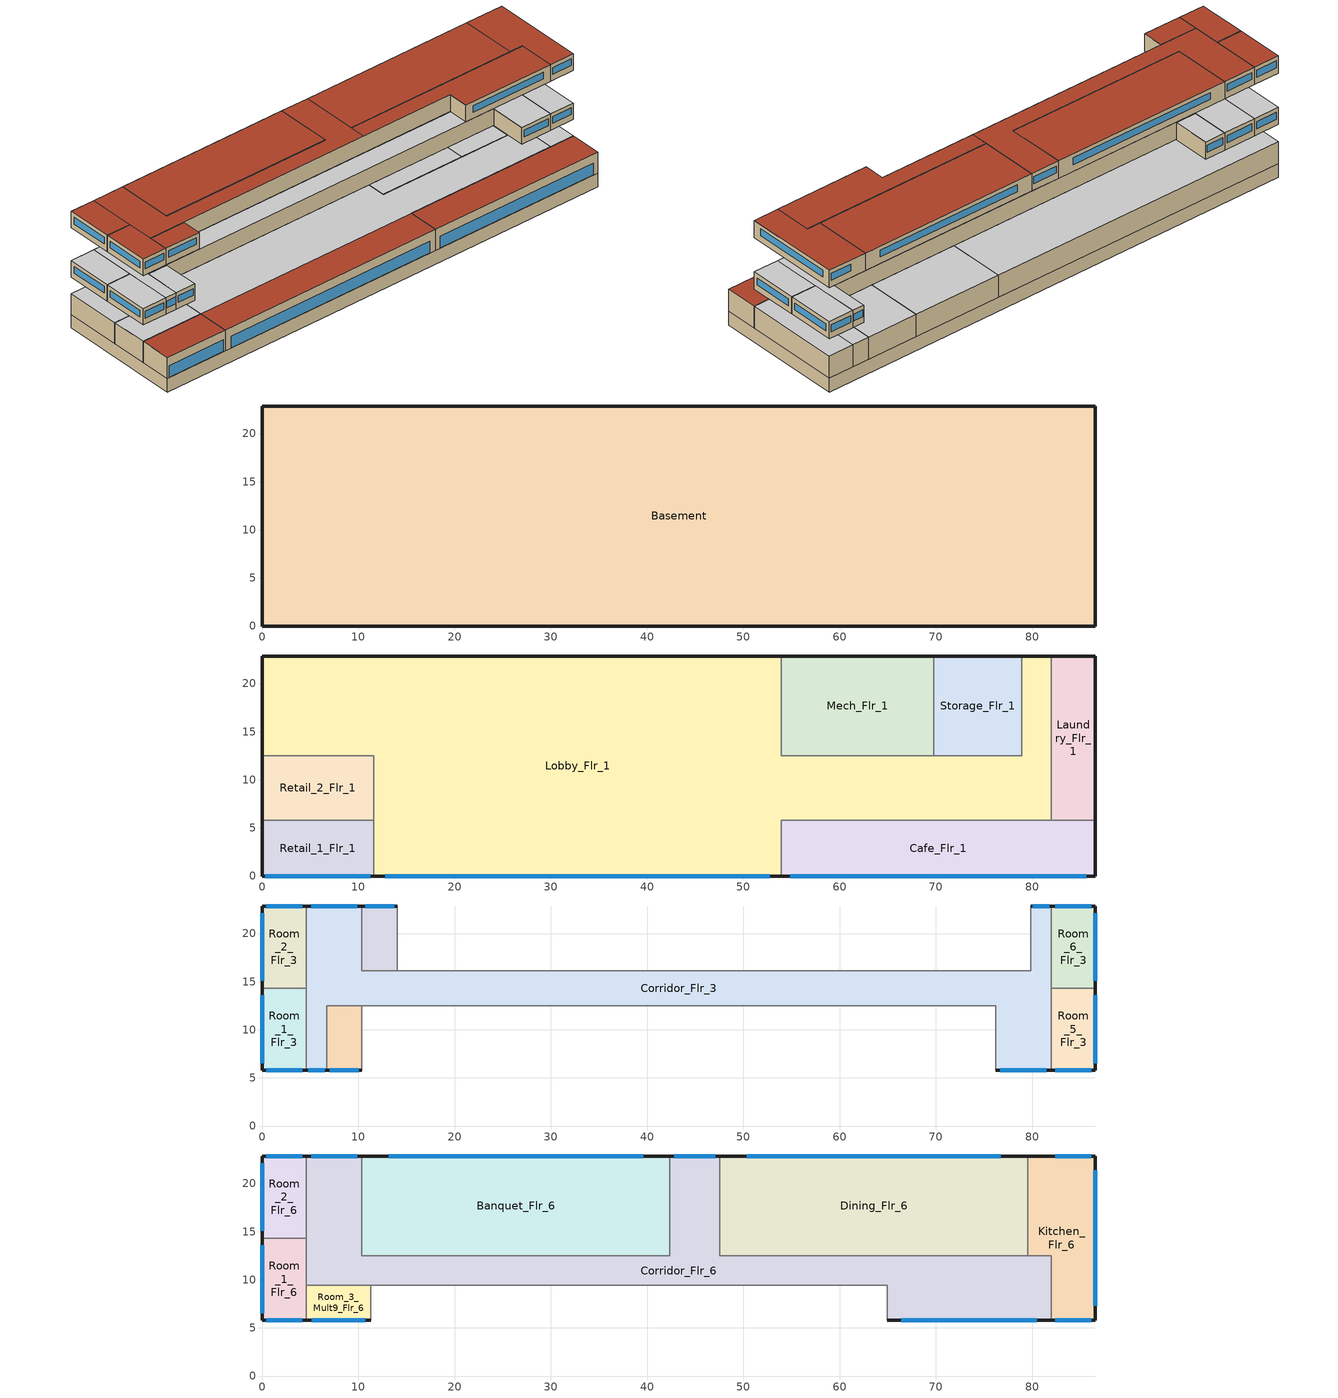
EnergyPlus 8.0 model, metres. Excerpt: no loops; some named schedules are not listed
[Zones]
Basement
 floor othersidecoefficients (basement_floor): 86.56,22.86 86.56,0 0,0 0,22.86 z-2.44
 wall othersidecoefficients (basement_wall): 86.56,22.86 0,22.86 0,0 86.56,0 86.56,22.86 z-2.44:0
Retail_1_Flr_1
 floor to Basement (nonres_floor): 11.58,5.79 11.58,0 0,0 0,5.79 z0
 wall outside (nonres_ext_wall): 0,5.79 0,0 11.58,0 z0:3.96
 wall to Retail_2_Flr_1 (int_wall): 11.58,5.79 0,5.79 z0:3.96
 wall to Lobby_Flr_1 (int_wall): 11.58,0 11.58,5.79 z0:3.96
 window (Window_U_0.55_SHGC_0.25): 0.33,0 11.25,0 z0.15:2.29
 roof outside (nonres_roof): 0,5.79 0,0 11.58,0 11.58,5.79 z3.96
Retail_2_Flr_1
 floor to Basement (nonres_floor): 11.58,12.5 11.58,5.79 0,5.79 0,12.5 z0
 wall outside (nonres_ext_wall): 0,12.5 0,5.79 z0:3.96
 wall to Lobby_Flr_1 (int_wall): 11.58,5.79 11.58,12.5 0,12.5 z0:3.96
 ceiling adiabatic (nonres_floor_ceiling): 0,12.5 0,5.79 11.58,5.79 11.58,12.5 z3.96
Mech_Flr_1
 floor to Basement (nonres_floor): 69.8,22.86 69.8,12.5 53.95,12.5 53.95,22.86 z0
 wall outside (nonres_ext_wall): 69.8,22.86 53.95,22.86 z0:3.96
 wall to Storage_Flr_1 (int_wall): 69.8,12.5 69.8,22.86 z0:3.96
 wall to Lobby_Flr_1 (int_wall): 53.95,22.86 53.95,12.5 69.8,12.5 z0:3.96
 ceiling adiabatic (nonres_floor_ceiling): 53.95,22.86 53.95,12.5 69.8,12.5 69.8,22.86 z3.96
Storage_Flr_1
 floor to Basement (nonres_floor): 78.94,22.86 78.94,12.5 69.8,12.5 69.8,22.86 z0
 wall outside (nonres_ext_wall): 78.94,22.86 69.8,22.86 z0:3.96
 wall to Lobby_Flr_1 (int_wall): 69.8,12.5 78.94,12.5 78.94,22.86 z0:3.96
 ceiling adiabatic (nonres_floor_ceiling): 69.8,22.86 69.8,12.5 78.94,12.5 78.94,22.86 z3.96
Laundry_Flr_1
 floor to Basement (nonres_floor): 86.56,22.86 86.56,5.79 81.99,5.79 81.99,22.86 z0
 wall outside (nonres_ext_wall): 86.56,5.79 86.56,22.86 81.99,22.86 z0:3.96
 wall to Cafe_Flr_1 (int_wall): 81.99,5.79 86.56,5.79 z0:3.96
 wall to Lobby_Flr_1 (int_wall): 81.99,22.86 81.99,5.79 z0:3.96
 ceiling adiabatic (nonres_floor_ceiling): 81.99,22.86 81.99,5.79 86.56,5.79 86.56,22.86 z3.96
Cafe_Flr_1
 floor to Basement (nonres_floor): 86.56,5.79 86.56,0 53.95,0 53.95,5.79 z0
 wall outside (nonres_ext_wall): 53.95,0 86.56,0 86.56,5.79 z0:3.96
 wall to Lobby_Flr_1 (int_wall): 81.99,5.79 53.95,5.79 53.95,0 z0:3.96
 window (Window_U_0.55_SHGC_0.25): 54.88,0 85.63,0 z0.15:2.29
 roof outside (nonres_roof): 53.95,5.79 53.95,0 86.56,0 86.56,5.79 z3.96
Lobby_Flr_1
 floor to Basement (nonres_floor): 0,12.5 0,22.86 53.95,22.86 53.95,0 11.58,0 11.58,12.5 z0; 53.95,12.5 78.94,12.5 78.94,22.86 81.99,22.86 81.99,5.79 53.95,5.79 z0
 wall outside (nonres_ext_wall): 53.95,22.86 0,22.86 0,12.5 / 81.99,22.86 78.94,22.86 / 11.58,0 53.95,0 z0:3.96
 window (Window_U_0.55_SHGC_0.25): 12.79,0 52.74,0 z0.15:2.29
 ceiling adiabatic (nonres_floor_ceiling): 0,12.5 11.58,12.5 11.58,5.79 81.99,5.79 81.99,22.86 78.94,22.86 78.94,12.5 53.95,12.5 53.95,22.86 0,22.86 z3.96
 roof outside (nonres_roof): 11.58,5.79 11.58,0 53.95,0 53.95,5.79 z3.96
Room_1_Flr_3
 floor adiabatic (nonres_floor): 4.57,14.33 4.57,5.79 0,5.79 0,14.33 z7.01
 wall outside (nonres_ext_wall): 0,14.33 0,5.79 4.57,5.79 z7.01:10.06
 wall to Room_2_Flr_3 (int_wall): 4.57,14.33 0,14.33 z7.01:10.06
 wall to Corridor_Flr_3 (int_wall): 4.57,5.79 4.57,14.33 z7.01:10.06
 window (Window_U_0.55_SHGC_0.25): 0.4,5.79 4.17,5.79 / 0,13.58 0,6.54 z8.11:9.33
 ceiling adiabatic (nonres_floor_ceiling): 0,14.33 0,5.79 4.57,5.79 4.57,14.33 z10.06
Room_2_Flr_3
 floor adiabatic (nonres_floor): 4.57,22.86 4.57,14.33 0,14.33 0,22.86 z7.01
 wall outside (nonres_ext_wall): 4.57,22.86 0,22.86 0,14.33 z7.01:10.06
 wall to Corridor_Flr_3 (int_wall): 4.57,14.33 4.57,22.86 z7.01:10.06
 window (Window_U_0.55_SHGC_0.25): 4.17,22.86 0.4,22.86 / 0,22.11 0,15.07 z8.11:9.33
 ceiling adiabatic (nonres_floor_ceiling): 0,22.86 0,14.33 4.57,14.33 4.57,22.86 z10.06
Room_3_Mult19_Flr_3
 floor adiabatic (nonres_floor): 10.36,12.5 10.36,5.79 6.71,5.79 6.71,12.5 z7.01
 wall outside (nonres_ext_wall): 6.71,5.79 10.36,5.79 z7.01:10.06
 wall adiabatic (int_wall): 10.36,5.79 10.36,12.5 6.71,12.5 6.71,5.79 z7.01:10.06
 window (Window_U_0.55_SHGC_0.25): 7.03,5.79 10.04,5.79 z8.11:9.33
 ceiling adiabatic (nonres_floor_ceiling): 6.71,12.5 6.71,5.79 10.36,5.79 10.36,12.5 z10.06
Room_4_Mult19_Flr_3
 floor adiabatic (nonres_floor): 14.02,22.86 14.02,16.15 10.36,16.15 10.36,22.86 z7.01
 wall outside (nonres_ext_wall): 14.02,22.86 10.36,22.86 z7.01:10.06
 wall adiabatic (int_wall): 10.36,22.86 10.36,16.15 14.02,16.15 14.02,22.86 z7.01:10.06
 window (Window_U_0.55_SHGC_0.25): 13.7,22.86 10.68,22.86 z8.11:9.33
 ceiling adiabatic (nonres_floor_ceiling): 10.36,22.86 10.36,16.15 14.02,16.15 14.02,22.86 z10.06
Room_5_Flr_3
 floor adiabatic (nonres_floor): 86.56,14.33 86.56,5.79 81.99,5.79 81.99,14.33 z7.01
 wall outside (nonres_ext_wall): 81.99,5.79 86.56,5.79 86.56,14.33 z7.01:10.06
 wall to Room_6_Flr_3 (int_wall): 86.56,14.33 81.99,14.33 z7.01:10.06
 wall to Corridor_Flr_3 (int_wall): 81.99,14.33 81.99,5.79 z7.01:10.06
 window (Window_U_0.55_SHGC_0.25): 86.56,6.54 86.56,13.58 / 82.39,5.79 86.16,5.79 z8.11:9.33
 ceiling adiabatic (nonres_floor_ceiling): 81.99,14.33 81.99,5.79 86.56,5.79 86.56,14.33 z10.06
Room_6_Flr_3
 floor adiabatic (nonres_floor): 86.56,22.86 86.56,14.33 81.99,14.33 81.99,22.86 z7.01
 wall outside (nonres_ext_wall): 86.56,14.33 86.56,22.86 81.99,22.86 z7.01:10.06
 wall to Corridor_Flr_3 (int_wall): 81.99,22.86 81.99,14.33 z7.01:10.06
 window (Window_U_0.55_SHGC_0.25): 86.16,22.86 82.39,22.86 / 86.56,15.07 86.56,22.11 z8.11:9.33
 ceiling adiabatic (nonres_floor_ceiling): 81.99,22.86 81.99,14.33 86.56,14.33 86.56,22.86 z10.06
Corridor_Flr_3
 floor adiabatic (nonres_floor): 4.57,5.79 4.57,22.86 10.36,22.86 10.36,12.5 6.71,12.5 6.71,5.79 z7.01; 10.36,16.15 76.2,16.15 76.2,12.5 10.36,12.5 z7.01; 76.2,16.15 79.86,16.15 79.86,22.86 81.99,22.86 81.99,5.79 76.2,5.79 z7.01
 wall outside (nonres_ext_wall): 10.36,22.86 4.57,22.86 / 81.99,22.86 79.86,22.86 / 4.57,5.79 6.71,5.79 / 76.2,5.79 81.99,5.79 z7.01:10.06
 wall adiabatic (int_wall): 6.71,5.79 6.71,12.5 76.2,12.5 76.2,5.79 / 79.86,22.86 79.86,16.15 10.36,16.15 10.36,22.86 z7.01:10.06
 window (Window_U_0.55_SHGC_0.25): 9.86,22.86 5.08,22.86 / 81.81,22.86 80.04,22.86 / 4.76,5.79 6.52,5.79 / 76.71,5.79 81.48,5.79 z8.11:9.33
 ceiling adiabatic (nonres_floor_ceiling): 4.57,5.79 6.71,5.79 6.71,12.5 10.36,12.5 10.36,22.86 4.57,22.86 z10.06; 10.36,12.5 76.2,12.5 76.2,16.15 10.36,16.15 z10.06; 76.2,5.79 81.99,5.79 81.99,22.86 79.86,22.86 79.86,16.15 76.2,16.15 z10.06
Room_1_Flr_6
 floor adiabatic (nonres_floor): 4.57,14.33 4.57,5.79 0,5.79 0,14.33 z16.15
 wall outside (nonres_ext_wall): 0,14.33 0,5.79 4.57,5.79 z16.15:19.2
 wall to Room_2_Flr_6 (int_wall): 4.57,14.33 0,14.33 z16.15:19.2
 wall adiabatic (int_wall): 4.57,5.79 4.57,14.33 z16.15:19.2
 window (Window_U_0.55_SHGC_0.25): 0.4,5.79 4.17,5.79 / 0,13.58 0,6.54 z17.26:18.48
 roof outside (nonres_roof): 0,14.33 0,5.79 4.57,5.79 4.57,14.33 z19.2
Room_2_Flr_6
 floor adiabatic (nonres_floor): 4.57,22.86 4.57,14.33 0,14.33 0,22.86 z16.15
 wall outside (nonres_ext_wall): 4.57,22.86 0,22.86 0,14.33 z16.15:19.2
 wall adiabatic (int_wall): 4.57,14.33 4.57,22.86 z16.15:19.2
 window (Window_U_0.55_SHGC_0.25): 4.17,22.86 0.4,22.86 / 0,22.11 0,15.07 z17.26:18.48
 roof outside (nonres_roof): 0,22.86 0,14.33 4.57,14.33 4.57,22.86 z19.2
Room_3_Mult9_Flr_6
 floor adiabatic (nonres_floor): 11.28,9.45 11.28,5.79 4.57,5.79 4.57,9.45 z16.15
 wall outside (nonres_ext_wall): 4.57,5.79 11.28,5.79 z16.15:19.2
 wall adiabatic (int_wall): 11.28,5.79 11.28,9.45 4.57,9.45 4.57,5.79 z16.15:19.2
 window (Window_U_0.55_SHGC_0.25): 5.16,5.79 10.69,5.79 z17.26:18.48
 roof outside (nonres_roof): 4.57,9.45 4.57,5.79 11.28,5.79 11.28,9.45 z19.2
Banquet_Flr_6
 floor adiabatic (nonres_floor): 42.37,22.86 42.37,12.5 10.36,12.5 10.36,22.86 z16.15
 wall outside (nonres_ext_wall): 42.37,22.86 10.36,22.86 z16.15:19.2
 wall to Corridor_Flr_6 (int_wall): 10.36,22.86 10.36,12.5 42.37,12.5 42.37,22.86 z16.15:19.2
 window (Window_U_0.55_SHGC_0.25): 39.57,22.86 13.16,22.86 z17.26:18.48
 roof outside (nonres_roof): 10.36,22.86 10.36,12.5 42.37,12.5 42.37,22.86 z19.2
Dining_Flr_6
 floor adiabatic (nonres_floor): 79.55,22.86 79.55,12.5 47.55,12.5 47.55,22.86 z16.15
 wall outside (nonres_ext_wall): 79.55,22.86 47.55,22.86 z16.15:19.2
 wall to Kitchen_Flr_6 (int_wall): 79.55,12.5 79.55,22.86 z16.15:19.2
 wall adiabatic (int_wall): 47.55,12.5 79.55,12.5 z16.15:19.2
 wall to Corridor_Flr_6 (int_wall): 47.55,22.86 47.55,12.5 z16.15:19.2
 window (Window_U_0.55_SHGC_0.25): 76.75,22.86 50.35,22.86 z17.26:18.48
 roof outside (nonres_roof): 47.55,22.86 47.55,12.5 79.55,12.5 79.55,22.86 z19.2
Kitchen_Flr_6
 floor adiabatic (nonres_floor): 79.55,12.5 79.55,22.86 86.56,22.86 86.56,5.79 81.99,5.79 81.99,12.5 z16.15
 wall outside (nonres_ext_wall): 81.99,5.79 86.56,5.79 86.56,22.86 79.55,22.86 z16.15:19.2
 wall adiabatic (int_wall): 79.55,12.5 81.99,12.5 z16.15:19.2
 wall to Corridor_Flr_6 (int_wall): 81.99,12.5 81.99,5.79 z16.15:19.2
 window (Window_U_0.55_SHGC_0.25): 86.16,22.86 82.39,22.86 / 86.56,7.29 86.56,21.37 / 82.39,5.79 86.16,5.79 z17.26:18.48
 roof outside (nonres_roof): 79.55,12.5 81.99,12.5 81.99,5.79 86.56,5.79 86.56,22.86 79.55,22.86 z19.2
Corridor_Flr_6
 floor adiabatic (nonres_floor): 4.57,9.45 4.57,22.86 10.36,22.86 10.36,12.5 42.37,12.5 42.37,22.86 47.55,22.86 47.55,12.5 81.99,12.5 81.99,5.79 64.92,5.79 64.92,9.45 z16.15
 wall outside (nonres_ext_wall): 10.36,22.86 4.57,22.86 / 47.55,22.86 42.37,22.86 / 64.92,5.79 81.99,5.79 z16.15:19.2
 wall adiabatic (int_wall): 81.99,12.5 47.55,12.5 / 4.57,22.86 4.57,9.45 64.92,9.45 64.92,5.79 z16.15:19.2
 window (Window_U_0.55_SHGC_0.25): 9.86,22.86 5.08,22.86 / 47.09,22.86 42.82,22.86 / 66.42,5.79 80.5,5.79 z17.26:18.48
 roof outside (nonres_roof): 4.57,9.45 47.55,9.45 47.55,22.86 42.37,22.86 42.37,12.5 10.36,12.5 10.36,22.86 4.57,22.86 z19.2; 47.55,9.45 64.92,9.45 64.92,5.79 81.99,5.79 81.99,12.5 47.55,12.5 z19.2
[Building]
Large Hotel: North Axis {deg}=0; Terrain=City; Loads Convergence Tolerance Value=0.04; Temperature Convergence Tolerance Value {deltaC}=0.2; Solar Distribution=FullInteriorAndExterior; Maximum Number of Warmup Days=25; Minimum Number of Warmup Days=6
[Site:Location]
Site:Location=San Francisco Intl Ap_CA_USA Design_Conditions; Latitude {N+ S-}=37.62; Longitude {W- E+}=-122.4; Time Zone Relative to GMT {GMT+/-}=-8; Elevation {m}=2
[SizingPeriod:DesignDay] Day of Month=21; Dry-Bulb Temperature Range Modifier Type=DefaultMultipliers; Humidity Condition Type=Wetbulb; Barometric Pressure {Pa}=101301; Rain {Yes/No}=No; Snow on ground {Yes/No}=No; Daylight Savings Time Indicator=No
Name | Month | Day Type | Maximum Dry-Bulb Temperature {C} | Daily Dry-Bulb Temperature Range {C} | Wetbulb at Maximum Dry-Bulb {C} | Wind Speed {m/s} design conditions vs. traditional 6.71 m/s (15 mph) | Wind Direction {Degrees; N=0, S=180} | Solar Model Indicator | Clearness {0.0 to 1.1} | Wind Speed {m/s} design conditions vs. traditional 3.35 m/s (7mph) | ASHRAE Clear Sky Optical Depth for Beam Irradiance (taub) | ASHRAE Clear Sky Optical Depth for Diffuse Irradiance (taud)
San Francisco Intl Ap Ann Htg 99.6% Condns DB | 1 | WinterDesignDay | 3.8 | 0 | 3.8 | 2.2 | 150 | ASHRAEClearSky | 0
San Francisco Intl Ap Ann Clg .4% Condns DB=>MWB | 8 | SummerDesignDay | 28.3 | 8.5 | 17.2 |  | 310 | ASHRAETau |  | 5.9 | 0.365 | 2.435
[Site:WaterMainsTemperature]
Calculation Method=Correlation; Annual Average Outdoor Air Temperature {C}=13.09; Maximum Difference In Monthly Average Outdoor Air Temperatures {deltaC}=8.02
[Material]
Name | Roughness | Thickness {m} | Conductivity {W/m-K} | Density {kg/m3} | Specific Heat {J/kg-K} | Thermal Absorptance | Solar Absorptance | Visible Absorptance | Absorptance:Thermal | Absorptance:Solar | Absorptance:Visible
Std Wood 6inch | MediumSmooth | 0.15 | 0.12 | 540 | 1210 | 0.9 | 0.7 | 0.7
F08 Metal surface | Smooth | 0.0008 | 45.28 | 7824 | 500
F13 Built-up roofing | Rough | 0.0095 | 0.16 | 1120 | 1460 |  |  |  | 0.75 | 0.45
G01 13mm gypsum board | Smooth | 0.0127 | 0.16 | 800 | 1090 |  |  |  | 0.9 | 0.7 | 0.5
200mm Normalweight concrete wall | MediumRough | 0.2032 | 2.31 | 2322 | 832
100mm Normalweight concrete floor | MediumRough | 0.1016 | 2.31 | 2322 | 832
M10 200mm concrete block basement wall | MediumRough | 0.2032 | 1.326 | 1842 | 912
[Material:NoMass]
CP02 CARPET PAD: VeryRough, 0.21648, 0.9, 0.7, 0.8
Nonres_Roof_Insulation: MediumSmooth, 4.31889, 0.9, 0.7, 0.7
Nonres_Exterior_Wall_Insulation: MediumSmooth, 1.11476, 0.9, 0.7, 0.7
Nonres_Floor_Insulation: MediumSmooth, 4.13066, 0.9, 0.7, 0.7
[Construction]
InteriorFurnishings: Std Wood 6inch
int_wall: G01 13mm gypsum board, G01 13mm gypsum board
basement_wall: M10 200mm concrete block basement wall
nonres_roof: F13 Built-up roofing, Nonres_Roof_Insulation, F08 Metal surface
nonres_ext_wall: 200mm Normalweight concrete wall, Nonres_Exterior_Wall_Insulation, G01 13mm gypsum board
nonres_floor: Nonres_Floor_Insulation, 100mm Normalweight concrete floor, CP02 CARPET PAD
nonres_floor_ceiling: CP02 CARPET PAD, 100mm Normalweight concrete floor, Nonres_Floor_Insulation
basement_floor: M10 200mm concrete block basement wall, CP02 CARPET PAD
Window_U_0.55_SHGC_0.25: Glass_2175_LayerAvg, Gap_1_W_0_0032, Glass_2022F_LayerAvg
[WindowMaterial:Glazing] Optical Data Type=SpectralAverage; IR Transmittance=0; Back Emissivity=0.84; Conductivity=1
Name | Layer name : GREY-SGP-E366 - 8.6.CIG | Thickness | Solar Transmittance | Solar Front Reflectance | Solar Back Reflectance | Visible Transmittance | Visible Front Reflectance | Visible Back reflectance | Front Emissivity | Layer name : LoE262-4.CIG
 | Glass_2175_LayerAvg | 0.0086 | 0.167758 | 0.217606 | 0.437978 | 0.416044 | 0.078729 | 0.10654 | 0.84
 |  | 0.0039 | 0.355897 | 0.394095 | 0.265645 | 0.677694 | 0.042734 | 0.05547 | 0.046 | Glass_2022F_LayerAvg
[WindowMaterial:Gas]
gap name - Air=Gap_1_W_0_0032; type=Air; thickness=0.0032
[SurfaceProperty:OtherSideCoefficients] Combined Convective Radiative Film Coefficient=0; Constant Temperature=1; Constant Temperature Coefficient=1; External Dry-Bulb Temperature Coefficient=0; Ground Temperature Coefficient=0; Wind Speed Coefficient=0; Zone Air Temperature Coefficient=0; Sinusoidal Variation of Constant Temperature Coefficient=No; Period of Sinusoidal Variation=24
Name | Constant Temperature Schedule
surfPropOthSdCoefBasementAvgWall | scheduleOSCBasementWallSurfaceTemp
surfPropOthSdCoefBasementAvgFloor | scheduleOSCBasementFloorTemp
surfPropOthSdCoefBasementUpperWall | scheduleOSCBasementUpperWallTemp
surfPropOthSdCoefBasementLowerWall | scheduleOSCBasementLowerWallTemp
[Zone] Type=1; Ceiling Height {m}=-9999; Floor Area {m2}=autocalculate; Part of Total Floor Area=Yes
Name | Multiplier | Volume {m3}
Basement | 1 | 4826.41
Retail_1_Flr_1 | 1 | 265.7636
Retail_2_Flr_1 | 1 | 307.7552
Mech_Flr_1 | 1 | 650.7972
Storage_Flr_1 | 1 | 375.4741
Laundry_Flr_1 | 1 | 309.2236
Cafe_Flr_1 | 1 | 748.3463
Lobby_Flr_1 | 1 | 5183.56
Room_1_Flr_3; Room_5_Flr_3 | 4 | 118.9391
Room_2_Flr_3; Room_6_Flr_3 | 4 | 118.9252
Room_3_Mult19_Flr_3 | 76 | 74.7487
Room_4_Mult19_Flr_3 | 76 | 74.7691
Corridor_Flr_3 | 4 | 1186.91
Room_1_Flr_6 | 1 | 118.9391
Room_2_Flr_6 | 1 | 118.9252
Room_3_Mult9_Flr_6 | 9 | 74.7691
Banquet_Flr_6; Dining_Flr_6 | 1 | 1010.89
Kitchen_Flr_6 | 1 | 314.872
Corridor_Flr_6 | 1 | 1256.16
[InternalMass] Construction=InteriorFurnishings
Name | Zone | Surface Area {m2}
Basement_InternalMass_1 | Basement | 3957.66
Retail_1_Flr_1_InternalMass_1 | Retail_1_Flr_1 | 134.1427
Retail_2_Flr_1_InternalMass_1 | Retail_2_Flr_1 | 155.3378
Mech_Flr_1_InternalMass_1 | Mech_Flr_1 | 328.4864
Storage_Flr_1_InternalMass_1 | Storage_Flr_1 | 189.5185
Laundry_Flr_1_InternalMass_1 | Laundry_Flr_1 | 156.0789
Cafe_Flr_1_InternalMass_1 | Cafe_Flr_1 | 377.7238
Lobby_Flr_1_InternalMass_1 | Lobby_Flr_1 | 2616.37
Room_1_Flr_3_InternalMass_1 | Room_1_Flr_3 | 78.044
Room_2_Flr_3_InternalMass_1 | Room_2_Flr_3 | 78.0349
Room_3_Mult19_Flr_3_InternalMass_1 | Room_3_Mult19_Flr_3 | 49.0477
Room_4_Mult19_Flr_3_InternalMass_1 | Room_4_Mult19_Flr_3 | 49.0611
Room_5_Flr_3_InternalMass_1 | Room_5_Flr_3 | 78.044
Room_6_Flr_3_InternalMass_1 | Room_6_Flr_3 | 78.0349
Corridor_Flr_3_InternalMass_1 | Corridor_Flr_3 | 778.8094
Room_1_Flr_6_InternalMass_1 | Room_1_Flr_6 | 78.044
Room_2_Flr_6_InternalMass_1 | Room_2_Flr_6 | 78.0349
Room_3_Mult9_Flr_6_InternalMass_1 | Room_3_Mult9_Flr_6 | 49.0611
Banquet_Flr_6_InternalMass_1 | Banquet_Flr_6 | 663.3149
Dining_Flr_6_InternalMass_1 | Dining_Flr_6 | 663.3149
Kitchen_Flr_6_InternalMass_1 | Kitchen_Flr_6 | 206.6089
Corridor_Flr_6_InternalMass_1 | Corridor_Flr_6 | 824.2494
[People] Number of People Calculation Method=People; Fraction Radiant=0.3; Sensible Heat Fraction=AUTOCALCULATE; Activity Level Schedule=ACTIVITY_SCH; Enable ASHRAE 55 Comfort Warnings=No; Mean Radiant Temperature Calculation Type=ZoneAveraged; Work Efficiency Schedule=WORK_EFF_SCH; Clothing Insulation Schedule=CLOTHING_SCH; Air Velocity Schedule=AIR_VELO_SCH; Thermal Comfort Model 1 Type=FANGER
Name | Zone or ZoneList | Number of People Schedule | Number of People
Basement People | Basement | BLDG_OCC_SCH | 106.499
Retail_1_Flr_1 People | Retail_1_Flr_1 | BLDG_OCC_SCH | 10.829
Retail_2_Flr_1 People | Retail_2_Flr_1 | BLDG_OCC_SCH | 12.54
Laundry_Flr_1 People | Laundry_Flr_1 | BLDG_OCC_SCH | 8.4
Cafe_Flr_1 People | Cafe_Flr_1 | BLDG_OCC_SCH | 142.3
Lobby_Flr_1 People | Lobby_Flr_1 | BLDG_OCC_SCH | 422.435
Room_1_Flr_3 People | Room_1_Flr_3 | GuestRoom_Occ_Sch | 1.5
Room_2_Flr_3 People | Room_2_Flr_3 | GuestRoom_Occ_Sch | 1.5
Room_3_Mult19_Flr_3 People | Room_3_Mult19_Flr_3 | GuestRoom_Occ_Sch | 1.5
Room_4_Mult19_Flr_3 People | Room_4_Mult19_Flr_3 | GuestRoom_Occ_Sch | 1.5
Room_5_Flr_3 People | Room_5_Flr_3 | GuestRoom_Occ_Sch | 1.5
Room_6_Flr_3 People | Room_6_Flr_3 | GuestRoom_Occ_Sch | 1.5
Room_1_Flr_6 People | Room_1_Flr_6 | GuestRoom_Occ_Sch | 1.5
Room_2_Flr_6 People | Room_2_Flr_6 | GuestRoom_Occ_Sch | 1.5
Room_3_Mult9_Flr_6 People | Room_3_Mult9_Flr_6 | GuestRoom_Occ_Sch | 1.5
Banquet_Flr_6 People | Banquet_Flr_6 | BLDG_OCC_SCH | 249.896
Dining_Flr_6 People | Dining_Flr_6 | BLDG_OCC_SCH | 249.896
Kitchen_Flr_6 People | Kitchen_Flr_6 | BLDG_OCC_SCH | 22.238
[Lights] Design Level Calculation Method=Watts/Area; Return Air Fraction=0; Fraction Radiant=0.7; Fraction Visible=0.2; Fraction Replaceable=1; Return Air Fraction Calculated from Plenum Temperature=No
Basement_Lights: Zone or ZoneList=Basement; Schedule=BLDG_LIGHT_OFFICE_BSMT_SCH; Watts per Zone Floor Area {W/m2}=8.82641
Retail_1_Flr_1_Lights: Zone or ZoneList=Retail_1_Flr_1; Schedule=BLDG_LIGHT_SCH; Watts per Zone Floor Area {W/m2}/m=15.0695
Retail_2_Flr_1_Lights: Zone or ZoneList=Retail_2_Flr_1; Schedule=BLDG_LIGHT_SCH; Watts per Zone Floor Area {W/m2}/m=15.0695
Mech_Flr_1_Lights: Zone or ZoneList=Mech_Flr_1; Schedule=BLDG_LIGHT_SCH; Watts per Zone Floor Area {W/m2}=10.2257
Storage_Flr_1_Lights: Zone or ZoneList=Storage_Flr_1; Schedule=BLDG_LIGHT_STORAGE_SCH; Watts per Zone Floor Area {W/m2}/=6.78126
Laundry_Flr_1_Lights: Zone or ZoneList=Laundry_Flr_1; Schedule=BLDG_LIGHT_SCH; Watts per Zone Floor Area {W/m2}/=6.45835
Cafe_Flr_1_Lights: Zone or ZoneList=Cafe_Flr_1; Schedule=BLDG_LIGHT_SCH; Watts per Zone Floor Area {W/m2}/m=9.57988
Lobby_Flr_1_Lights: Zone or ZoneList=Lobby_Flr_1; Schedule=BLDG_LIGHT_SCH; Watts per Zone Floor Area {W/m2}/m2=11.4097
Room_1_Flr_3_Lights: Zone or ZoneList=Room_1_Flr_3; Schedule=BLDG_LIGHT_GUESTROOM_SCH; Watts per Zone Floor Area {ea {W/m2}=9.79516
Room_2_Flr_3_Lights: Zone or ZoneList=Room_2_Flr_3; Schedule=BLDG_LIGHT_GUESTROOM_SCH; Watts per Zone Floor Area {ea {W/m2}=9.79516
Room_3_Mult19_Flr_3_Lights: Zone or ZoneList=Room_3_Mult19_Flr_3; Schedule=BLDG_LIGHT_GUESTROOM_SCH; Watts per Zone Floor Area {ea {W/m2}=9.79516
Room_4_Mult19_Flr_3_Lights: Zone or ZoneList=Room_4_Mult19_Flr_3; Schedule=BLDG_LIGHT_GUESTROOM_SCH; Watts per Zone Floor Area {ea {W/m2}=9.79516
Room_5_Flr_3_Lights: Zone or ZoneList=Room_5_Flr_3; Schedule=BLDG_LIGHT_GUESTROOM_SCH; Watts per Zone Floor Area {ea {W/m2}=9.79516
Room_6_Flr_3_Lights: Zone or ZoneList=Room_6_Flr_3; Schedule=BLDG_LIGHT_GUESTROOM_SCH; Watts per Zone Floor Area {ea {W/m2}=9.79516
Corridor_Flr_3_Lights: Zone or ZoneList=Corridor_Flr_3; Schedule=BLDG_LIGHT_CORRIDOR_SCH; Watts per Zone Floor Area {W/m2}=7.10418
Room_1_Flr_6_Lights: Zone or ZoneList=Room_1_Flr_6; Schedule=BLDG_LIGHT_GUESTROOM_SCH; Watts per Zone Floor Area {ea {W/m2}=9.79516
Room_2_Flr_6_Lights: Zone or ZoneList=Room_2_Flr_6; Schedule=BLDG_LIGHT_GUESTROOM_SCH; Watts per Zone Floor Area {ea {W/m2}=9.79516
Room_3_Mult9_Flr_6_Lights: Zone or ZoneList=Room_3_Mult9_Flr_6; Schedule=BLDG_LIGHT_GUESTROOM_SCH; Watts per Zone Floor Area {ea {W/m2}=9.79516
Banquet_Flr_6_Lights: Zone or ZoneList=Banquet_Flr_6; Schedule=BLDG_LIGHT_SCH; Watts per Zone Floor Area {W/m2}/m=9.57988
Dining_Flr_6_Lights: Zone or ZoneList=Dining_Flr_6; Schedule=BLDG_LIGHT_SCH; Watts per Zone Floor Area {W/m2}/m=9.57988
Kitchen_Flr_6_Lights: Zone or ZoneList=Kitchen_Flr_6; Schedule=BLDG_LIGHT_SCH; Watts per Zone Floor Area {W/m2}/=13.0243
Corridor_Flr_6_Lights: Zone or ZoneList=Corridor_Flr_6; Schedule=BLDG_LIGHT_CORRIDOR_SCH; Watts per Zone Floor Area {W/m2}=7.10418
[Daylighting:Controls] Total Daylighting Reference Points=2; Illuminance Setpoint at First Reference Point {lux}=300; Illuminance Setpoint at Second Reference Point {lux}=300; Lighting Control Type=2; Maximum Allowable Discomfort Glare Index=22; Minimum Input Power Fraction for Continuous Dimming Control=0.3; Minimum Light Output Fraction for Continuous Dimming Control=0.2; Number of Stepped Control Steps=3; Probability Lighting will be Reset When Needed in Manual Stepped Control=1
Name | X-Coordinate of First Reference Point {m} | Y-Coordinate of First Reference Point {m} | Z-Coordinate of First Reference Point {m} | X-Coordinate of Second Reference Point {m} | Y-Coordinate of Second Reference Point {m} | Z-Coordinate of Second Reference Point {m} | Fraction of Zone Controlled by First Reference Point | Fraction of Zone Controlled by Second Reference Point | Glare Calculation Azimuth Angle of View Direction Clockwise from Zone y-Axis {deg}
Lobby_Flr_1 | 32.766 | 1.5316 | 0.762 | 32.766 | 3.0632 | 0.762 | 0.07 | 0.07 | 180
Cafe_Flr_1 | 70.2565 | 1.5316 | 0.762 | 70.2565 | 3.0632 | 0.762 | 0.39 | 0.39 | 180
Dining_Flr_6 | 63.551 | 21.2976 | 16.914 | 63.551 | 19.7351 | 16.914 | 0.2 | 0.2 | 0
Banquet_Flr_6 | 26.365 | 21.2976 | 16.914 | 26.365 | 19.7351 | 16.914 | 0.2 | 0.2 | 0
[ElectricEquipment] Design Level Calculation Method=EquipmentLevel
Name | Zone or ZoneList | Schedule | Design Level {W} | Fraction Latent | Fraction Radiant | Fraction Lost
Basement_MiscPlug_Equip | Basement | BASEMENT_EQUIP_SCH | 10646.1 | 0 | 0.5 | 0
Retail_1_Flr_1_MiscPlug_Equip | Retail_1_Flr_1 | BLDG_EQUIP_SCH | 721.6879 | 0 | 0.5 | 0
Retail_2_Flr_1_MiscPlug_Equip | Retail_2_Flr_1 | BLDG_EQUIP_SCH | 835.7173 | 0 | 0.5 | 0
Mech_Flr_1_MiscPlug_Equip | Mech_Flr_1 | BLDG_EQUIP_SCH | 883.6283 | 0 | 0.5 | 0
Storage_Flr_1_MiscPlug_Equip | Storage_Flr_1 | BLDG_EQUIP_SCH | 254.9024 | 0 | 0.5 | 0
Laundry_Flr_1_MiscPlug_Equip | Laundry_Flr_1 | BLDG_EQUIP_SCH | 4813.47 | 0 | 0.5 | 0
Cafe_Flr_1_MiscPlug_Equip | Cafe_Flr_1 | BLDG_EQUIP_SCH | 1016.08 | 0 | 0.5 | 0
Lobby_Flr_1_MiscPlug_Equip | Lobby_Flr_1 | BLDG_EQUIP_SCH | 10557.1 | 0 | 0.5 | 0
Room_1_Flr_3_PlugMisc_Equip | Room_1_Flr_3 | Guestroom_Eqp_Sch_Adva | 263.3986 | 0 | 0.5 | 0
Room_2_Flr_3_PlugMisc_Equip | Room_2_Flr_3 | Guestroom_Eqp_Sch_Adva | 263.3678 | 0 | 0.5 | 0
Room_3_Mult19_Flr_3_PlugMisc_Equip | Room_3_Mult19_Flr_3 | Guestroom_Eqp_Sch_Adva | 257.9908 | 0 | 0.5 | 0
Room_4_Mult19_Flr_3_PlugMisc_Equip | Room_4_Mult19_Flr_3 | Guestroom_Eqp_Sch_Adva | 258.0614 | 0 | 0.5 | 0
Room_5_Flr_3_PlugMisc_Equip | Room_5_Flr_3 | Guestroom_Eqp_Sch_Adva | 263.3986 | 0 | 0.5 | 0
Room_6_Flr_3_PlugMisc_Equip | Room_6_Flr_3 | Guestroom_Eqp_Sch_Adva | 263.3678 | 0 | 0.5 | 0
Room_1_Flr_6_PlugMisc_Equip | Room_1_Flr_6 | Guestroom_Eqp_Sch_Adva | 263.3986 | 0 | 0.5 | 0
Room_2_Flr_6_PlugMisc_Equip | Room_2_Flr_6 | Guestroom_Eqp_Sch_Adva | 263.3678 | 0 | 0.5 | 0
Room_3_Mult9_Flr_6_PlugMisc_Equip | Room_3_Mult9_Flr_6 | Guestroom_Eqp_Sch_Adva | 258.0614 | 0 | 0.5 | 0
Banquet_Flr_6_MiscPlug_Equip | Banquet_Flr_6 | Kitchen_Elec_Equip_SCH | 22493 | 0 | 0.5 | 0
Dining_Flr_6_MiscPlug_Equip | Dining_Flr_6 | Kitchen_Elec_Equip_SCH | 22493 | 0 | 0.5 | 0
Kitchen_Flr_6_MiscElec_Equip | Kitchen_Flr_6 | Kitchen_Elec_Equip_SCH | 52482.8 | 0.2 | 0.5 | 0.1
Kitchen_Flr_6_Reach-in-Freezer | Kitchen_Flr_6 | Always_on | 457.5 | 0 | 0.25 | 0
Kitchen_Flr_6_Reach-in-Refrigerator | Kitchen_Flr_6 | Always_on | 285 | 0 | 0.25 | 0
[Exterior:FuelEquipment] Fuel Use Type=Electricity
Name | Schedule | Design Level {W}
Elevators | BLDG_ELEVATORS | 122222
Elevators_Lights_Fan | ELEV_LIGHT_FAN_SCH_ADD_DF | 375.9
[GasEquipment] Design Level Calculation Method=EquipmentLevel
Name | Zone or ZoneList | Schedule | Design Level {W} | Fraction Latent | Fraction Radiant | Fraction Lost
Laundry_Flr_1_MiscGas_Equip | Laundry_Flr_1 | BLDG_EQUIP_SCH | 41817.4 | 0 | 0.5 | 0
Kitchen_Flr_6_MiscGas_Equip | Kitchen_Flr_6 | Kitchen_Gas_Equip_SCH | 249920 | 0.1 | 0.2 | 0.7
[ZoneInfiltration:DesignFlowRate] Schedule=INFIL_QUARTER_ON_SCH; Design Flow Rate Calculation Method=Flow/ExteriorArea; Constant Term Coefficient=1; Temperature Term Coefficient=0; Velocity Term Coefficient=0; Velocity Squared Term Coefficient=0
Name | Zone or ZoneList | Flow per Exterior Surface Area {m3/s-m2}
Retail_1_Flr_1_Infiltration | Retail_1_Flr_1 | 0.00056896
Retail_2_Flr_1_Infiltration | Retail_2_Flr_1 | 0.00056896
Mech_Flr_1_Infiltration | Mech_Flr_1 | 0.00056896
Storage_Flr_1_Infiltration | Storage_Flr_1 | 0.00056896
Laundry_Flr_1_Infiltration | Laundry_Flr_1 | 0.00056896
Cafe_Flr_1_Infiltration | Cafe_Flr_1 | 0.00056896
Lobby_Flr_1_Infiltration | Lobby_Flr_1 | 0.00056896
Room_1_Flr_3_Infiltration | Room_1_Flr_3 | 0.00056896
Room_2_Flr_3_Infiltration | Room_2_Flr_3 | 0.00056896
Room_3_Mult19_Flr_3_Infiltration | Room_3_Mult19_Flr_3 | 0.00056896
Room_4_Mult19_Flr_3_Infiltration | Room_4_Mult19_Flr_3 | 0.00056896
Room_5_Flr_3_Infiltration | Room_5_Flr_3 | 0.00056896
Room_6_Flr_3_Infiltration | Room_6_Flr_3 | 0.00056896
Corridor_Flr_3_Infiltration | Corridor_Flr_3 | 0.00056896
Room_1_Flr_6_Infiltration | Room_1_Flr_6 | 0.000287837
Room_2_Flr_6_Infiltration | Room_2_Flr_6 | 0.000287837
Room_3_Mult9_Flr_6_Infiltration | Room_3_Mult9_Flr_6 | 0.000258592
Banquet_Flr_6_Infiltration | Banquet_Flr_6 | 0.000129325
Dining_Flr_6_Infiltration | Dining_Flr_6 | 0.000129325
Kitchen_Flr_6_Infiltration | Kitchen_Flr_6 | 0.000260641
Corridor_Flr_6_Infiltration | Corridor_Flr_6 | 9.77473e-05
[ZoneMixing] Zone=Kitchen_Flr_6; Schedule=Kitchen_Exhaust_SCH; Design Flow Rate Calculation Method=Flow/Zone; Design Flow Rate {m3/s}=0.480174; Delta Temperature {deltaC}=0
Name | Source Zone
Kitchen_Flr_6 Exhaust Fanmixing_1 | BANQUET_FLR_6
Kitchen_Flr_6 Exhaust Fanmixing_2 | Dining_Flr_6
[Exterior:Lights]
Exterior Facade Lighting: Schedule=Exterior_Lgt_ALWAYS_ON; Design Level {W},                        !- De=14952; Control Option=AstronomicalClock
[AvailabilityManager:NightCycle] Applicability Schedule=ALWAYS_ON; Fan Schedule=HVACOperationSchd; Control Type=CycleOnAny; Thermostat Tolerance {deltaC}=1; Cycling Run Time {s}=1800
VAV WITH REHEAT Availability Manager; FLR_3_DOAS Availability Manager
[EnergyManagementSystem:Sensor]
Facility_Int_LTG: Output:Variable or Output:Meter=InteriorLights:Electricity
[EnergyManagementSystem:GlobalVariable]
Wired_LTG
BoilerType; CapRated; EtRated; PLRx; Ecx; SkinLossRate
[EnergyManagementSystem:Program]
Transformer_Load_Prog: SET Wired_LTG = Facility_Int_LTG*0.0352
SetBoilerPar: SET CapRated =  500846.32; SET EtRated =  0.8; SET CapRated = (CapRated *3.412)/1000; SET SkinLossRate = 0.02; SET BoilerType = 1; IF BoilerType  == 1; IF CapRated >10000; SET PLRx = 0.2; ELSEIF CapRated >5000; SET PLRx = 0.25; ELSEIF CapRated >1000; SET PLRx = 0.33; ELSE; SET BoilerType = 2; SET PLRx = 0.2; ENDIF; ELSE; SET PLRx = 0.2; ENDIF; IF BoilerType == 1; SET CurveX = 0.975 + 0.305 * PLRx - 0.527 * (PLRx^2) + 0.249 * (PLRx^3); ELSE; SET CurveX = 0.907 + 0.320 * PLRx - 0.420 * (PLRx^2) + 0.193 * (PLRx^3); ENDIF; SET LoadX = CapRated * PLRx; SET Etx = CurveX * EtRated; SET InputEx = LoadX/Etx; SET SkinEx = CapRated * SkinLossRate; SET Ecx = (LoadX + SkinEx)/InputEx
SetBoilerCurve: IF BoilerPLR >= PLRx; IF BoilerType == 1; SET BoilerCurve = 0.975 + 0.305*BoilerPLR - 0.527*(BoilerPLR^2) + 0.249*(BoilerPLR^3); ELSE; SET BoilerCurve = 0.907 + 0.320*BoilerPLR - 0.420*(BoilerPLR^2) + 0.193*(BoilerPLR^3); ENDIF; ELSE; IF BoilerPLR == 0; SET BoilerCurve = NULL; ELSE; IF BoilerPLR <0.05; SET BoilerCurve = (0.05/(0.05 + SkinLossRate)) * (Ecx/EtRated); ELSE; SET BoilerCurve = (BoilerPLR/(BoilerPLR + SkinLossRate)) * (Ecx/EtRated); ENDIF; ENDIF; ENDIF
Vent_Program_S_Guestroom: Set Vent_Setback_Flag = 1; IF (ROOM_3_MULT19_FLR_3_Sliding_Door_Ventilation_Sensor > 0) && (Vent_Setback_Flag == 1); SET S_Guestroom_CLGSETP_Vent_CTRL = 32.22; SET S_Guestroom_HTGSETP_Vent_CTRL = 12.78; ELSE; SET S_Guestroom_CLGSETP_Vent_CTRL = null; SET S_Guestroom_HTGSETP_Vent_CTRL = null; ENDIF
[ZoneVentilation:WindandStackOpenArea] Opening Area {m2}=0.02; Opening Area Fraction Schedule=Sliding_Doors_Ventilation_Availability_SCH; Opening Effectiveness=autocalculate; Height Difference {m}=9.6007; Discharge Coefficient for Opening=autocalculate; Minimum Indoor Temperature {C}=18.89; Maximum Indoor Temperature {C}=25.56; Delta Temperature {deltaC}=-100; Minimum Outdoor Temperature {C}=15.56; Maximum Outdoor Temperature {C}=26.67; Maximum Wind Speed {m/s}=40
Name | Zone | Effective Angle {deg}
ROOM_1_FLR_3 Sliding Door Ventilation | ROOM_1_FLR_3 | 180
ROOM_2_FLR_3 Sliding Door Ventilation | ROOM_2_FLR_3 | 0
ROOM_3_MULT19_FLR_3 Sliding Door Ventilation | ROOM_3_MULT19_FLR_3 | 180
ROOM_4_MULT19_FLR_3 Sliding Door Ventilation | ROOM_4_MULT19_FLR_3 | 0
ROOM_5_FLR_3 Sliding Door Ventilation | ROOM_5_FLR_3 | 180
ROOM_6_FLR_3 Sliding Door Ventilation | ROOM_6_FLR_3 | 0
ROOM_1_FLR_6 Sliding Door Ventilation | ROOM_1_FLR_6 | 180
ROOM_2_FLR_6 Sliding Door Ventilation | ROOM_2_FLR_6 | 0
ROOM_3_MULT9_FLR_6 Sliding Door Ventilation | ROOM_3_MULT9_FLR_6 | 180
[Schedule:Compact]
scheduleOSCBasementWallSurfaceTemp: Temperature, Through:   1/31, For:AllDays, Until:24:00, 20.4, Through:   2/28, For:AllDays, Until:24:00, 20.9, Through:   3/31, For:AllDays, Until:24:00, 20.71, Through:   4/30, For:AllDays, Until:24:00, 21.11, Through:   5/31, For:AllDays, Until:24:00, 21.36, Through:   6/30, For:AllDays, Until:24:00, 23.59, Through:   7/31, For:AllDays, Until:24:00, 24.03, Through:   8/31, For:AllDays, Until:24:00, 24.02, Through:   9/30, For:AllDays, Until:24:00, 24.14, Through:  10/31, For:AllDays, Until:24:00, 22.09, Through:  11/30, For:AllDays, Until:24:00, 21.52, Through:  12/31, For:AllDays, Until:24:00, 20.72
scheduleOSCBasementFloorTemp: Temperature, Through:   1/31, For:AllDays, Until:24:00, 20.92, Through:   2/28, For:AllDays, Until:24:00, 20.9, Through:   3/31, For:AllDays, Until:24:00, 20.89, Through:   4/30, For:AllDays, Until:24:00, 20.88, Through:   5/31, For:AllDays, Until:24:00, 20.88, Through:   6/30, For:AllDays, Until:24:00, 23.09, Through:   7/31, For:AllDays, Until:24:00, 23.53, Through:   8/31, For:AllDays, Until:24:00, 23.6, Through:   9/30, For:AllDays, Until:24:00, 23.64, Through:  10/31, For:AllDays, Until:24:00, 21.38, Through:  11/30, For:AllDays, Until:24:00, 21.02, Through:  12/31, For:AllDays, Until:24:00, 20.96
scheduleOSCBasementUpperWallTemp: Temperature, Through:   1/31, For:AllDays, Until:24:00, 19.97, Through:   2/28, For:AllDays, Until:24:00, 20.87, Through:   3/31, For:AllDays, Until:24:00, 20.51, Through:   4/30, For:AllDays, Until:24:00, 21.18, Through:   5/31, For:AllDays, Until:24:00, 21.57, Through:   6/30, For:AllDays, Until:24:00, 23.83, Through:   7/31, For:AllDays, Until:24:00, 24.22, Through:   8/31, For:AllDays, Until:24:00, 24.18, Through:   9/30, For:AllDays, Until:24:00, 24.36, Through:  10/31, For:AllDays, Until:24:00, 22.26, Through:  11/30, For:AllDays, Until:24:00, 21.54, Through:  12/31, For:AllDays, Until:24:00, 20.28
scheduleOSCBasementLowerWallTemp: Temperature, Through:   1/31, For:AllDays, Until:24:00, 20.83, Through:   2/28, For:AllDays, Until:24:00, 20.94, Through:   3/31, For:AllDays, Until:24:00, 20.91, Through:   4/30, For:AllDays, Until:24:00, 21.05, Through:   5/31, For:AllDays, Until:24:00, 21.16, Through:   6/30, For:AllDays, Until:24:00, 23.36, Through:   7/31, For:AllDays, Until:24:00, 23.84, Through:   8/31, For:AllDays, Until:24:00, 23.88, Through:   9/30, For:AllDays, Until:24:00, 23.94, Through:  10/31, For:AllDays, Until:24:00, 21.92, Through:  11/30, For:AllDays, Until:24:00, 21.5, Through:  12/31, For:AllDays, Until:24:00, 21.14
BLDG_LIGHT_CORRIDOR_SCH: Through: 12/31, For: Weekdays, Until: 1:00, 0.108459, Until: 2:00, 0.0813443, Until: 5:00, 0.0542295, Until: 6:00, 0.108459, Until: 7:00, 0.216918, Until: 8:00, 0.271147, Until: 10:00, 0.216918, Until: 18:00, 0.135574, Until: 19:00, 0.325377, Until: 20:00, 0.433836, Until: 21:00, 0.488065, Until: 22:00, 0.433836, Until: 23:00, 0.325377, Until: 24:00, 0.162689, For: Saturday, Until: 2:00, 0.108459, Until: 6:00, 0.0542295, Until: 8:00, 0.162689, Until: 10:00, 0.216918, Until: 11:00, 0.162689, Until: 18:00, 0.135574, Until: 19:00, 0.325377, Until: 22:00, 0.379607, Until: 23:00, 0.325377, Until: 24:00, 0.162689, For: SummerDesignDay, Until: 24:00, 1, For: WinterDesignDay, Until: 24:00, 0, For: Sunday Holidays AllOtherDays, Until: 2:00, 0.162689, Until: 6:00, 0.108459, Until: 7:00, 0.162689, Until: 9:00, 0.216918, Until: 13:00, 0.162689, Until: 18:00, 0.108459, Until: 19:00, 0.271147, Until: 20:00, 0.379607, Until: 21:00, 0.433836, Until: 22:00, 0.325377, Until: 23:00, 0.271147, Until: 24:00, 0.162689
BLDG_LIGHT_GUESTROOM_SCH: Through: 12/31, For: Weekdays, Until: 1:00, 0.11, Until: 2:00, 0.09, Until: 5:00, 0.06, Until: 6:00, 0.11, Until: 7:00, 0.35, Until: 8:00, 0.45, Until: 10:00, 0.35, Until: 16:00, 0.05, Until: 17:00, 0.064, Until: 18:00, 0.07, Until: 19:00, 0.54, Until: 20:00, 0.71, Until: 21:00, 0.8, Until: 22:00, 0.71, Until: 23:00, 0.54, Until: 24:00, 0.26, For: Saturday Sunday Holidays, Until: 2:00, 0.13, Until: 6:00, 0.06, Until: 8:00, 0.33, Until: 9:00, 0.45, Until: 10:00, 0.186667, Until: 11:00, 0.062121, Until: 17:00, 0.05, Until: 18:00, 0.0825, Until: 19:00, 0.68, Until: 22:00, 0.8, Until: 23:00, 0.68, Until: 24:00, 0.33, For: WinterDesignDay, Until: 24:00, 0, For: SummerDesignDay CustomDay1 CustomDay2, Until: 24:00, 1
BLDG_LIGHT_OFFICE_BSMT_SCH: Through: 12/31, For: Weekdays, Until: 1:00, 0.178838, Until: 2:00, 0.134128, Until: 5:00, 0.0894188, Until: 6:00, 0.178838, Until: 7:00, 0.357675, Until: 8:00, 0.447094, Until: 10:00, 0.357675, Until: 18:00, 0.223547, Until: 19:00, 0.536512, Until: 20:00, 0.71535, Until: 21:00, 0.804769, Until: 22:00, 0.71535, Until: 23:00, 0.536512, Until: 24:00, 0.268256, For: Saturday, Until: 2:00, 0.178838, Until: 6:00, 0.0894188, Until: 8:00, 0.268256, Until: 10:00, 0.357675, Until: 11:00, 0.268256, Until: 18:00, 0.223547, Until: 19:00, 0.536512, Until: 22:00, 0.625931, Until: 23:00, 0.536512, Until: 24:00, 0.268256, For: SummerDesignDay, Until: 24:00, 1, For: WinterDesignDay, Until: 24:00, 0, For: Sunday Holidays AllOtherDays, Until: 2:00, 0.268256, Until: 6:00, 0.178838, Until: 7:00, 0.268256, Until: 9:00, 0.357675, Until: 13:00, 0.268256, Until: 18:00, 0.178838, Until: 19:00, 0.447094, Until: 20:00, 0.625931, Until: 21:00, 0.71535, Until: 22:00, 0.536512, Until: 23:00, 0.447094, Until: 24:00, 0.268256
BLDG_LIGHT_SCH: Through: 12/31, For: Weekdays, Until: 1:00, 0.2, Until: 2:00, 0.15, Until: 5:00, 0.1, Until: 6:00, 0.2, Until: 7:00, 0.4, Until: 8:00, 0.5, Until: 10:00, 0.4, Until: 18:00, 0.25, Until: 19:00, 0.6, Until: 20:00, 0.8, Until: 21:00, 0.9, Until: 22:00, 0.8, Until: 23:00, 0.6, Until: 24:00, 0.3, For: Saturday, Until: 2:00, 0.2, Until: 6:00, 0.1, Until: 8:00, 0.3, Until: 10:00, 0.4, Until: 11:00, 0.3, Until: 18:00, 0.25, Until: 19:00, 0.6, Until: 22:00, 0.7, Until: 23:00, 0.6, Until: 24:00, 0.3, For: SummerDesignDay, Until: 24:00, 1, For: WinterDesignDay, Until: 24:00, 0, For: Sunday Holidays AllOtherDays, Until: 2:00, 0.3, Until: 6:00, 0.2, Until: 7:00, 0.3, Until: 9:00, 0.4, Until: 13:00, 0.3, Until: 18:00, 0.2, Until: 19:00, 0.5, Until: 20:00, 0.7, Until: 21:00, 0.8, Until: 22:00, 0.6, Until: 23:00, 0.5, Until: 24:00, 0.3
BLDG_LIGHT_STORAGE_SCH: Through: 12/31, For: Weekdays, Until: 1:00, 0.088996, Until: 2:00, 0.066747, Until: 5:00, 0.044498, Until: 6:00, 0.088996, Until: 7:00, 0.177992, Until: 8:00, 0.22249, Until: 10:00, 0.177992, Until: 18:00, 0.111245, Until: 19:00, 0.266988, Until: 20:00, 0.355984, Until: 21:00, 0.400482, Until: 22:00, 0.355984, Until: 23:00, 0.266988, Until: 24:00, 0.133494, For: Saturday, Until: 2:00, 0.088996, Until: 6:00, 0.044498, Until: 8:00, 0.133494, Until: 10:00, 0.177992, Until: 11:00, 0.133494, Until: 18:00, 0.111245, Until: 19:00, 0.266988, Until: 22:00, 0.311486, Until: 23:00, 0.266988, Until: 24:00, 0.133494, For: SummerDesignDay, Until: 24:00, 1, For: WinterDesignDay, Until: 24:00, 0, For: Sunday Holidays AllOtherDays, Until: 2:00, 0.133494, Until: 6:00, 0.088996, Until: 7:00, 0.133494, Until: 9:00, 0.177992, Until: 13:00, 0.133494, Until: 18:00, 0.088996, Until: 19:00, 0.22249, Until: 20:00, 0.311486, Until: 21:00, 0.355984, Until: 22:00, 0.266988, Until: 23:00, 0.22249, Until: 24:00, 0.133494
BASEMENT_EQUIP_SCH: Through: 12/31, For: Weekdays, Until: 01:00, 0.285724, Until: 02:00, 0.238104, Until: 05:00, 0.190483, Until: 06:00, 0.285724, Until: 07:00, 0.476207, Until: 08:00, 0.571449, Until: 10:00, 0.476207, Until: 18:00, 0.333345, Until: 19:00, 0.66669, Until: 20:00, 0.857173, Until: 21:00, 0.904794, Until: 22:00, 0.857173, Until: 23:00, 0.66669, Until: 24:00, 0.380966, For: Saturday, Until: 02:00, 0.285724, Until: 06:00, 0.190483, Until: 08:00, 0.380966, Until: 10:00, 0.476207, Until: 11:00, 0.380966, Until: 18:00, 0.333345, Until: 19:00, 0.66669, Until: 22:00, 0.761931, Until: 23:00, 0.66669, Until: 24:00, 0.380966, For: SummerDesignDay, Until: 24:00, 1, For: WinterDesignDay, Until: 24:00, 0, For: Sunday Holidays AllOtherDays, Until: 02:00, 0.380966, Until: 06:00, 0.285724, Until: 07:00, 0.380966, Until: 09:00, 0.476207, Until: 13:00, 0.380966, Until: 18:00, 0.285724, Until: 19:00, 0.571449, Until: 20:00, 0.761931, Until: 21:00, 0.857173, Until: 22:00, 0.66669, Until: 23:00, 0.571449, Until: 24:00, 0.380966
BLDG_EQUIP_SCH: Through: 12/31, For: Weekdays, Until: 01:00, 0.3, Until: 02:00, 0.25, Until: 05:00, 0.2, Until: 06:00, 0.3, Until: 07:00, 0.5, Until: 08:00, 0.6, Until: 10:00, 0.5, Until: 18:00, 0.35, Until: 19:00, 0.7, Until: 20:00, 0.9, Until: 21:00, 0.95, Until: 22:00, 0.9, Until: 23:00, 0.7, Until: 24:00, 0.4, For: Saturday, Until: 02:00, 0.3, Until: 06:00, 0.2, Until: 08:00, 0.4, Until: 10:00, 0.5, Until: 11:00, 0.4, Until: 18:00, 0.35, Until: 19:00, 0.7, Until: 22:00, 0.8, Until: 23:00, 0.7, Until: 24:00, 0.4, For: SummerDesignDay, Until: 24:00, 1, For: WinterDesignDay, Until: 24:00, 0, For: Sunday Holidays AllOtherDays, Until: 02:00, 0.4, Until: 06:00, 0.3, Until: 07:00, 0.4, Until: 09:00, 0.5, Until: 13:00, 0.4, Until: 18:00, 0.3, Until: 19:00, 0.6, Until: 20:00, 0.8, Until: 21:00, 0.9, Until: 22:00, 0.7, Until: 23:00, 0.6, Until: 24:00, 0.4
GuestRoom_Eqp_Sch_Adva: Through: 12/31, For: Weekdays, Until: 06:00, 0.17, Until: 07:00, 0.62, Until: 08:00, 0.9, Until: 10:00, 0.43, Until: 16:00, 0.12, Until: 17:00, 0.19, Until: 19:00, 0.48, Until: 20:00, 0.46, Until: 21:00, 0.62, Until: 22:00, 0.69, Until: 23:00, 0.34, Until: 24:00, 0.17, For: Saturday Sunday Holidays, Until: 06:00, 0.17, Until: 07:00, 0.3, Until: 08:00, 0.62, Until: 09:00, 0.9, Until: 10:00, 0.62, Until: 16:00, 0.13, Until: 17:00, 0.21, Until: 18:00, 0.4, Until: 19:00, 0.48, Until: 20:00, 0.46, Until: 21:00, 0.62, Until: 22:00, 0.69, Until: 23:00, 0.34, Until: 24:00, 0.17, For: WinterDesignDay, Until: 24:00, 0, For: SummerDesignDay CustomDay1 CustomDay2, Until: 24:00, 1
Kitchen_Elec_Equip_SCH: Through: 12/31, For: Weekday, Until: 06:00, 0.1, Until: 07:00, 0.25, Until: 24:00, 0.3, For: Saturday, Until: 06:00, 0.1, Until: 07:00, 0.25, Until: 24:00, 0.3, For: SummerDesignDay, Until: 24:00, 0.3, For: WinterDesignDay, Until: 24:00, 0, For: Sunday Holidays AllOtherDays, Until: 06:00, 0.1, Until: 07:00, 0.25, Until: 24:00, 0.3
Kitchen_Gas_Equip_SCH: Through: 12/31, For: Weekdays Saturday, Until: 05:00, 0.02, Until: 06:00, 0.05, Until: 07:00, 0.1, Until: 08:00, 0.15, Until: 09:00, 0.2, Until: 10:00, 0.15, Until: 13:00, 0.25, Until: 14:00, 0.2, Until: 15:00, 0.15, Until: 16:00, 0.2, Until: 19:00, 0.3, Until: 21:00, 0.2, Until: 22:00, 0.15, Until: 23:00, 0.1, Until: 24:00, 0.05, For: SummerDesignDay, Until: 24:00, 0.25, For: WinterDesignDay, Until: 24:00, 0, For: Sunday Holidays AllOtherDays, Until: 05:00, 0.02, Until: 06:00, 0.05, Until: 07:00, 0.1, Until: 08:00, 0.15, Until: 09:00, 0.2, Until: 10:00, 0.15, Until: 13:00, 0.25, Until: 14:00, 0.2, Until: 15:00, 0.15, Until: 16:00, 0.2, Until: 19:00, 0.3, Until: 21:00, 0.2, Until: 22:00, 0.15, Until: 23:00, 0.1, Until: 24:00, 0.05
Kitchen_Exhaust_SCH: Through: 12/31, For: AllDays, Until: 07:00, 0, Until: 24:00, 1
BLDG_ELEVATORS; ELEV_LIGHT_FAN_SCH_ADD_DF: Through: 12/31, For: SummerDesignday, Until: 24:00, 0.5, For: WinterDesignDay, Until: 24:00, 0.05, For: AllOtherDays, Until: 04:00, 0.05, Until: 05:00, 0.1, Until: 06:00, 0.2, Until: 07:00, 0.4, Until: 09:00, 0.5, Until: 10:00, 0.35, Until: 16:00, 0.15, Until: 17:00, 0.35, Until: 19:00, 0.5, Until: 21:00, 0.4, Until: 22:00, 0.3, Until: 23:00, 0.2, Until: 24:00, 0.1
BLDG_OCC_SCH: Through: 12/31, For: Weekdays, Until: 06:00, 0.9, Until: 07:00, 0.7, Until: 09:00, 0.4, Until: 15:00, 0.2, Until: 16:00, 0.3, Until: 19:00, 0.5, Until: 21:00, 0.7, Until: 22:00, 0.8, Until: 24:00, 0.9, For: SummerDesignDay, Until: 24:00, 1, For: Saturday, Until: 06:00, 0.9, Until: 07:00, 0.7, Until: 09:00, 0.5, Until: 17:00, 0.3, Until: 18:00, 0.5, Until: 21:00, 0.6, Until: 24:00, 0.7, For: WinterDesignDay, Until: 24:00, 0, For: Sunday Holidays AllOtherDays, Until: 08:00, 0.7, Until: 11:00, 0.5, Until: 13:00, 0.3, Until: 16:00, 0.2, Until: 17:00, 0.3, Until: 19:00, 0.4, Until: 21:00, 0.6, Until: 24:00, 0.8
GuestRoom_Occ_Sch: Through: 12/31, For: Weekdays, Until: 06:00, 0.65, Until: 07:00, 0.5, Until: 09:00, 0.28, Until: 15:00, 0.13, Until: 16:00, 0.2, Until: 19:00, 0.35, Until: 21:00, 0.5, Until: 22:00, 0.58, Until: 24:00, 0.65, For: Saturday Sunday Holidays, Until: 06:00, 0.65, Until: 07:00, 0.5, Until: 09:00, 0.34, Until: 17:00, 0.2, Until: 18:00, 0.34, Until: 19:00, 0.35, Until: 21:00, 0.65, Until: 24:00, 0.5, For: WinterDesignDay, Until: 24:00, 0, For: SummerDesignDay CustomDay1 CustomDay2, Until: 24:00, 1
INFIL_QUARTER_ON_SCH: Through: 12/31, For: AllDays, Until: 24:00, 0.25
Exterior_Lgt_ALWAYS_ON; ALWAYS_ON: Through: 12/31, For: AllDays, Until: 24:00, 1
ACTIVITY_SCH: Through: 12/31, For: AllDays, Until: 24:00, 120
WORK_EFF_SCH: Through: 12/31, For: AllDays, Until: 24:00, 0
AIR_VELO_SCH: Through: 12/31, For: AllDays, Until: 24:00, 0.2
CLOTHING_SCH: Through: 04/30, For: AllDays, Until: 24:00, 1, Through: 09/30, For: AllDays, Until: 24:00, 0.5, Through: 12/31, For: AllDays, Until: 24:00, 1
Sliding_Doors_Ventilation_Availability_SCH: Through: 12/31, For: WinterDesignDay SummerDesignDay, Until: 24:00, 0, For: Allotherdays, Until: 6:00, 0, Until: 9:00, 1, Until: 16:00, 0, Until: 22:00, 1, Until: 24:00, 0
